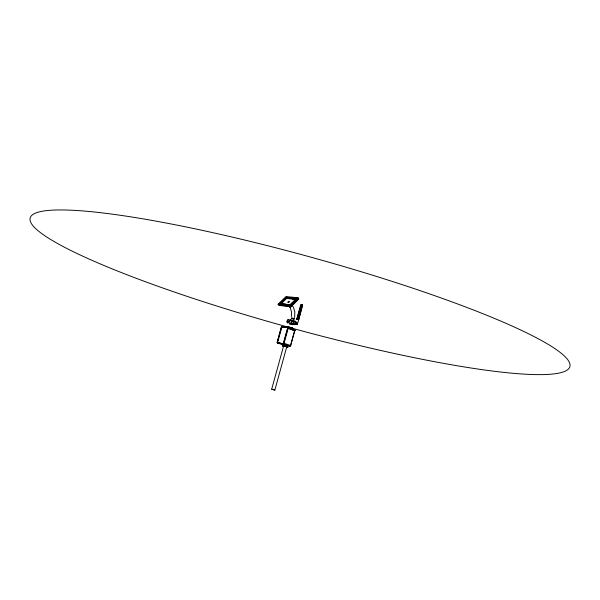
<?xml version="1.0" encoding="UTF-8"?>
<svg xmlns="http://www.w3.org/2000/svg" width="600" height="600" viewBox="0 0 600 600"><rect width="100%" height="100%" fill="white"/><g stroke="black" fill="none" stroke-linecap="round" stroke-linejoin="round"><path stroke-width="0.9" d="M296.062 322.815L296.01 322.38M298.08 319.388L301.965 305.647A0.922 0.555 -69.2 0 0 301.642 304.702L301.358 304.673A0.922 0.555 -69.2 0 0 300.555 305.498L296.775 319.215L297.353 319.425L301.125 305.715A0.922 0.555 -69.2 0 1 301.935 304.89L301.935 304.793M290.332 320.7L290.67 320.175L291.368 320.625M292.327 324.42A1.71 0.833 44.5 0 1 291.173 323.468L291.855 320.962A1.695 1.08 -18.4 0 1 293.317 320.812L293.775 321.308M291.495 316.462L291.532 311.962L290.332 308.108M290.272 320.692L290.64 319.8M294.63 317.445L294.825 311.955L293.303 306.75M291.465 323.017L290.94 323.205M277.207 342.66A0.765 0.458 -70.8 0 1 277.23 342.142L281.272 327.39A0.765 0.458 -70.2 0 1 281.4 327.15M281.798 326.85L287.903 327.63A0.772 0.465 -70.2 0 1 288.165 328.433L284.077 343.267A0.772 0.465 -70.7 0 1 283.41 343.935L277.89 343.095A0.765 0.458 -70.8 0 1 277.642 342.285L281.707 327.57A0.765 0.458 -70.2 0 1 282.368 326.895L281.955 326.745M283.455 343.065L287.543 328.23M282.015 326.767A0.765 0.458 -70.2 0 0 281.355 327.442L277.29 342.165A0.765 0.458 -70.8 0 0 277.545 342.975L283.058 343.815A0.772 0.465 -70.7 0 0 283.665 343.125L287.752 328.29A0.772 0.465 -70.2 0 0 287.798 328.013M286.837 346.53L274.86 390.053L273.308 389.707L271.695 389.183L283.688 345.675M296.048 323.925L295.597 323.91L297.36 324.397L302.52 305.835A1.08 0.652 -69.2 0 0 302.145 304.733L301.86 304.702A1.08 0.645 -69.2 0 0 300.915 305.663L296.843 319.095M287.82 328.312A0.772 0.465 -70.2 0 0 287.558 327.51L294.33 329.955A0.765 0.608 -82.2 0 1 294.705 330.9L290.647 345.653A0.772 0.608 -81.3 0 1 289.86 346.192L286.545 345.608M292.327 324.39L293.1 324.233M287.888 326.903L287.438 327.038L288.315 326.955M289.688 323.093L289.522 323.528L289.815 323.093M292.935 328.425L292.478 328.433M293.055 328.59L292.56 328.62M293.04 324.308L293.07 324.27A2.482 1.373 49.6 0 1 292.868 324.765M296.062 322.837L295.822 323.85L297.045 323.7M291.353 323.827L291.218 323.955A2.183 1.208 49.7 0 0 291.428 324.248A1.635 0.907 49.7 0 0 291.78 324.585M290.175 304.545L296.37 298.553L296.587 298.92L290.392 304.905L279.81 303.428L290.392 304.905M280.103 303.907L290.468 305.025L296.655 299.04L286.252 297.998L286.538 298.47L296.077 299.43M278.093 304.207L290.115 305.505L298.11 297.772L298.83 298.98L290.843 306.712L278.812 305.4L278.093 304.207L286.035 296.58L298.11 297.772M297.75 298.395L286.222 297.248L278.88 304.305L279.39 305.138L290.94 306.405L298.252 299.243L297.75 298.395L290.355 305.55L290.94 306.405L298.125 299.452L297.623 298.605L286.29 297.472L279.142 304.335L279.653 305.175M297.623 298.605L290.43 305.565L278.88 304.305M297.84 298.965L290.655 305.925L279.36 304.695M298.035 298.882L290.647 306.03L279.173 304.785M280.028 303.788L286.185 297.877L296.587 298.92M279.84 304.14L286.515 297.728M280.013 304.072L286.507 297.832M281.002 303.795L286.538 298.47M297.308 323.513L297.322 323.062M291.998 328.327L291.255 327.938M283.35 345.892L284.678 346.103M292.335 320.475L293.197 320.347M291.998 321.097L291.577 321M296.197 322.14L296.707 322.312M298.65 319.673L297.87 319.538M291.892 328.343L288.36 327.142L289.793 327.345M292.462 320.873L293.37 320.827M296.918 319.147L297.99 319.358M291.87 328.222L290.97 327.683M271.702 389.175L274.86 390.053M291.93 328.343L292.478 328.462M289.733 323.61L290.032 323.572A1.912 0.555 -16.1 0 0 290.678 323.438M290.843 319.733L291.743 320.37M284.873 346.298L282.308 345.638L285.21 346.147M288.09 327.255L287.61 326.97L289.928 327.375M290.407 320.048L290.782 320.175A1.695 0.847 56 0 1 291.825 320.94M283.875 344.7L283.155 344.707M296.37 298.553L285.968 297.517L286.185 297.877M288.285 297.907L292.718 298.35M294.487 298.522L296.257 298.702M288.532 298.485L286.793 298.305L286.29 297.472M292.02 298.837L294.638 299.1M300.915 305.663L300.57 305.535A1.08 0.645 -69.2 0 1 301.515 304.567L302.145 304.733M301.935 304.89L302.212 304.92A0.922 0.555 -69.2 0 1 302.535 305.865M283.957 344.707L285.615 345.082M296.775 319.215L298.763 319.597L297.038 319.267M292.365 328.418L292.815 328.267M292.733 329.737L294.33 329.955A0.765 0.465 -70.2 0 1 294.593 330.75L290.528 345.525A0.772 0.465 -70.7 0 1 289.86 346.192L282.998 343.793M292.935 329.895L295.373 330.225L287.843 327.502L281.377 326.64L283.05 327.24M293.752 319.327L294.195 319.32L291.337 318.638M291.668 322.14L291.075 321.983M287.663 345.96C289.245 345.81 282.24 343.83 283.005 344.678M286.53 346.86L287.955 347.153L285.562 346.343M277.403 342.765L282.923 343.605M279.248 342.847L287.865 345.225M288.795 345.368L290.79 345.63L283.665 343.125M285.06 344.798L285.105 344.805A0.765 0.608 -81.3 0 1 284.737 345.3L284.085 345.06M286.515 347.032L287.955 347.138L286.47 347.115M288.345 326.933L288.75 327.03M288.593 327L287.61 326.97M284.16 344.745L285.435 345.038M293.76 318.532L294.66 318.593L291.33 317.798M286.493 345.615L287.085 345.645L286.493 345.368M287.303 345.9L286.605 345.75M288.33 328.298L289.207 328.493M288.832 327.022L290.205 327.45M286.59 346.995L287.017 347.07L285.142 346.373M296.025 323.955L297.36 324.353M289.433 327.435L291.15 327.9M302.032 305.663L302.52 305.835M284.062 344.782L285.825 345.293M287.618 328.245L294.847 330.87M284.798 346.14L282.413 345.803L283.748 346.38M289.733 327.382L290.332 327.54M284.595 346.163L285.413 346.207M290.168 327.345L290.775 327.51M290.1 328.725L292.71 329.7M285.285 346.41L286.905 346.882L285.683 346.38M285.285 345.322L284.108 344.947L285.36 345.322M285.435 346.305L285.81 346.32M290.97 327.562L292.913 328.433L292.095 327.952M284.91 345.315L284.19 345.097M283.89 346.282L283.185 345.99L284.002 346.388M284.123 346.245L283.358 345.923M291.638 327.795L292.05 327.915M277.23 342.142L277.642 342.285M277.478 342.952L282.72 344.775M281.295 327.42L281.707 327.57M298.785 319.418L302.175 305.7A1.08 0.652 -69.2 0 0 301.8 304.597M286.597 345.405L287.1 345.712A0.765 0.608 -81.3 0 0 287.85 345.293M293.58 320.88L293.925 321.135L293.468 320.423M288.21 327.3L287.46 326.933M292.47 328.103L292.913 328.335M290.468 305.025L290.76 305.513M290.115 305.505L290.843 306.712M289.403 306.405L289.808 307.08M291.585 305.145L292.125 306.038M290.843 323.858L290.843 323.858A1.912 0.772 -27.5 0 1 290.243 324.105A1.275 0.51 -27.6 0 1 289.92 324.165M289.425 323.962L289.822 323.73A1.71 0.593 -21.7 0 0 291.142 323.452M289.178 327.42A279.915 36.75 15.4 0 1 71.235 210.202A279.915 36.75 15.4 0 1 538.222 338.752A279.915 36.75 15.4 0 1 291.855 328.163M292.327 324.082A1.845 1.462 -82.7 0 1 291.93 324.27M290.67 323.873A1.845 1.462 -82.7 0 1 290.288 323.13M291.06 320.865A1.845 1.462 -82.7 0 1 291.877 320.64M292.335 320.73A1.845 1.11 -69.9 0 1 292.837 321.3M292.237 323.722A1.845 1.11 -69.9 0 1 291.308 324.24M292.433 305.115A1.635 0.69 -31 0 1 290.888 306.75A1.635 0.69 -31 0 1 289.642 306.293M292.53 304.89A1.853 0.78 -31 0 1 291.038 306.788A1.853 0.78 -31 0 1 289.462 306.345M291.728 323.745A1.425 0.855 -69.9 0 1 291.278 323.82M295.808 323.663A1.853 1.47 -82.7 0 1 293.445 324.165A1.853 1.47 -82.7 0 1 293.895 321.218L293.903 321.173A1.853 1.47 -82.7 0 1 295.987 322.47M295.118 323.077A0.922 0.728 -82.7 0 1 293.993 323.595A0.922 0.728 -82.7 0 1 293.985 322.118A0.922 0.728 -82.7 0 1 295.118 322.462M290.918 323.183A1.718 0.405 -76.2 0 1 290.925 322.853M291.51 323.655A2.183 0.9 39.7 0 0 291.765 323.903A1.643 0.675 39.7 0 0 292.163 324.195M284.25 345.308A0.765 0.458 -70.8 0 1 284.108 345.18M288.337 302.535A0.975 0.405 -31 0 0 289.485 301.485A0.975 0.405 -31 0 0 288.082 301.868A0.975 0.405 -31 0 0 288.337 302.535M288.72 322.425A1.853 1.103 -69.9 0 0 288.855 319.447A1.853 1.103 -69.9 0 0 286.965 321.653A1.853 1.103 -69.9 0 0 288.72 322.425M288.6 322.132A1.425 0.855 -69.9 0 0 288.705 319.845A1.425 0.855 -69.9 0 0 287.243 321.54A1.425 0.855 -69.9 0 0 288.6 322.132"/></g></svg>
